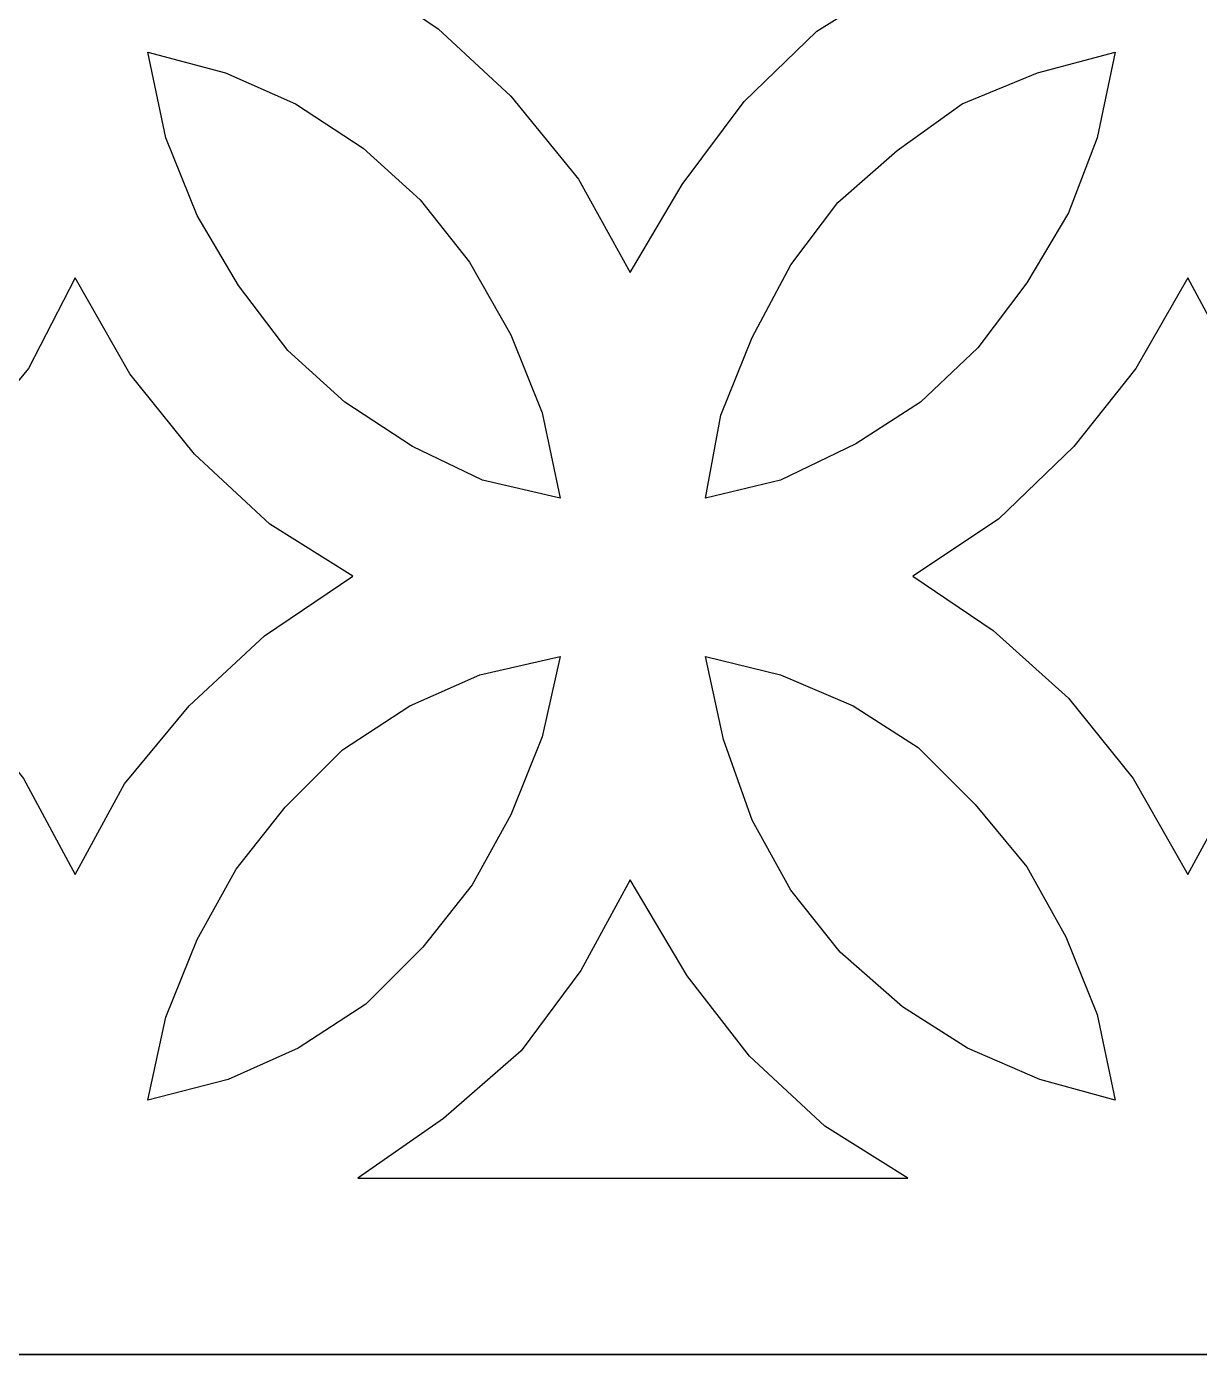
# Model space of a CAD drawing. Header units: centimetres. Extents: x -27 to -19.59, y 0.34 to 7.41.
# Drawn here: x -25.108 to -23.292, y 0.343 to 2.398 of the extents above; entities that cross this region are included whole.
import ezdxf

# ---------------------------------------------------------------- set-up
doc = ezdxf.new("R2010")
doc.units = ezdxf.units.CM
doc.header["$MEASUREMENT"] = 0
doc.layers.add('layer 1', color=7, linetype='Continuous')

msp = doc.modelspace()

# ---------------------------------------------------------------- linework, layer by layer
at = {"layer": 'layer 1', "color": 250}
for points, knots in [([(-19.58969, 0.34319), (-19.58969, 0.34319), (-26.99913, 0.34319), (-26.99913, 0.34319), (-26.99913, 0.34319), (-26.99913, 0.34319), (-26.99913, 7.40743), (-26.99913, 7.40743), (-26.99913, 7.40743), (-26.99913, 7.40743), (-19.58568, 7.40743), (-19.58568, 7.40743), (-19.58568, 7.40743), (-19.58568, 7.40743), (-19.58969, 0.34319), (-19.58969, 0.34319)], [0, 0, 0, 0, 0.2, 0.2, 0.2, 0.2, 0.4, 0.4, 0.4, 0.4, 0.6, 0.6, 0.6, 0.6, 1, 1, 1, 1]), ([(-23.74395, 2.47851), (-23.74395, 2.47851), (-23.88443, 2.39021), (-23.88443, 2.39021), (-23.88443, 2.39021), (-23.88443, 2.39021), (-23.99682, 2.28184), (-23.99682, 2.28184), (-23.99682, 2.28184), (-23.99682, 2.28184), (-24.09315, 2.15341), (-24.09315, 2.15341), (-24.09315, 2.15341), (-24.09315, 2.15341), (-24.17343, 2.01693), (-24.17343, 2.01693), (-24.17343, 2.01693), (-24.17343, 2.01693), (-24.2537, 2.16144), (-24.2537, 2.16144), (-24.2537, 2.16144), (-24.2537, 2.16144), (-24.35806, 2.28987), (-24.35806, 2.28987), (-24.35806, 2.28987), (-24.35806, 2.28987), (-24.47045, 2.39423), (-24.47045, 2.39423), (-24.47045, 2.39423), (-24.47045, 2.39423), (-24.59487, 2.47851), (-24.59487, 2.47851), (-24.59487, 2.47851), (-24.59487, 2.47851), (-24.46242, 2.56682), (-24.46242, 2.56682), (-24.46242, 2.56682), (-24.46242, 2.56682), (-24.342, 2.67519), (-24.342, 2.67519), (-24.342, 2.67519), (-24.342, 2.67519), (-24.24969, 2.80363), (-24.24969, 2.80363), (-24.24969, 2.80363), (-24.24969, 2.80363), (-24.17343, 2.9401), (-24.17343, 2.9401), (-24.17343, 2.9401), (-24.17343, 2.9401), (-24.08512, 2.7956), (-24.08512, 2.7956), (-24.08512, 2.7956), (-24.08512, 2.7956), (-23.98879, 2.66716), (-23.98879, 2.66716), (-23.98879, 2.66716), (-23.98879, 2.66716), (-23.8764, 2.56281), (-23.8764, 2.56281), (-23.8764, 2.56281), (-23.8764, 2.56281), (-23.74395, 2.47851), (-23.74395, 2.47851)], [0, 0, 0, 0, 0.0588235, 0.0588235, 0.0588235, 0.0588235, 0.1176471, 0.1176471, 0.1176471, 0.1176471, 0.1764706, 0.1764706, 0.1764706, 0.1764706, 0.2352941, 0.2352941, 0.2352941, 0.2352941, 0.2941176, 0.2941176, 0.2941176, 0.2941176, 0.3529412, 0.3529412, 0.3529412, 0.3529412, 0.4117647, 0.4117647, 0.4117647, 0.4117647, 0.4705882, 0.4705882, 0.4705882, 0.4705882, 0.5294118, 0.5294118, 0.5294118, 0.5294118, 0.5882353, 0.5882353, 0.5882353, 0.5882353, 0.6470588, 0.6470588, 0.6470588, 0.6470588, 0.7058824, 0.7058824, 0.7058824, 0.7058824, 0.7647059, 0.7647059, 0.7647059, 0.7647059, 0.8235294, 0.8235294, 0.8235294, 0.8235294, 0.8823529, 0.8823529, 0.8823529, 0.8823529, 1, 1, 1, 1]), ([(-24.91999, 2.3581), (-24.91999, 2.3581), (-24.89189, 2.22565), (-24.89189, 2.22565), (-24.89189, 2.22565), (-24.89189, 2.22565), (-24.84373, 2.10523), (-24.84373, 2.10523), (-24.84373, 2.10523), (-24.84373, 2.10523), (-24.7795, 1.99686), (-24.7795, 1.99686), (-24.7795, 1.99686), (-24.7795, 1.99686), (-24.70325, 1.89651), (-24.70325, 1.89651), (-24.70325, 1.89651), (-24.70325, 1.89651), (-24.61494, 1.81624), (-24.61494, 1.81624), (-24.61494, 1.81624), (-24.61494, 1.81624), (-24.51058, 1.74801), (-24.51058, 1.74801), (-24.51058, 1.74801), (-24.51058, 1.74801), (-24.40221, 1.69583), (-24.40221, 1.69583), (-24.40221, 1.69583), (-24.40221, 1.69583), (-24.2818, 1.66773), (-24.2818, 1.66773), (-24.2818, 1.66773), (-24.2818, 1.66773), (-24.30989, 1.80019), (-24.30989, 1.80019), (-24.30989, 1.80019), (-24.30989, 1.80019), (-24.35806, 1.9206), (-24.35806, 1.9206), (-24.35806, 1.9206), (-24.35806, 1.9206), (-24.42228, 2.03298), (-24.42228, 2.03298), (-24.42228, 2.03298), (-24.42228, 2.03298), (-24.49854, 2.12933), (-24.49854, 2.12933), (-24.49854, 2.12933), (-24.49854, 2.12933), (-24.58684, 2.20959), (-24.58684, 2.20959), (-24.58684, 2.20959), (-24.58684, 2.20959), (-24.6912, 2.27782), (-24.6912, 2.27782), (-24.6912, 2.27782), (-24.6912, 2.27782), (-24.79957, 2.32599), (-24.79957, 2.32599), (-24.79957, 2.32599), (-24.79957, 2.32599), (-24.91999, 2.3581), (-24.91999, 2.3581)], [0, 0, 0, 0, 0.0588235, 0.0588235, 0.0588235, 0.0588235, 0.1176471, 0.1176471, 0.1176471, 0.1176471, 0.1764706, 0.1764706, 0.1764706, 0.1764706, 0.2352941, 0.2352941, 0.2352941, 0.2352941, 0.2941176, 0.2941176, 0.2941176, 0.2941176, 0.3529412, 0.3529412, 0.3529412, 0.3529412, 0.4117647, 0.4117647, 0.4117647, 0.4117647, 0.4705882, 0.4705882, 0.4705882, 0.4705882, 0.5294118, 0.5294118, 0.5294118, 0.5294118, 0.5882353, 0.5882353, 0.5882353, 0.5882353, 0.6470588, 0.6470588, 0.6470588, 0.6470588, 0.7058824, 0.7058824, 0.7058824, 0.7058824, 0.7647059, 0.7647059, 0.7647059, 0.7647059, 0.8235294, 0.8235294, 0.8235294, 0.8235294, 0.8823529, 0.8823529, 0.8823529, 0.8823529, 1, 1, 1, 1]), ([(-23.42285, 2.3581), (-23.42285, 2.3581), (-23.54326, 2.32599), (-23.54326, 2.32599), (-23.54326, 2.32599), (-23.54326, 2.32599), (-23.65967, 2.27782), (-23.65967, 2.27782), (-23.65967, 2.27782), (-23.65967, 2.27782), (-23.76001, 2.20558), (-23.76001, 2.20558), (-23.76001, 2.20558), (-23.76001, 2.20558), (-23.85232, 2.1253), (-23.85232, 2.1253), (-23.85232, 2.1253), (-23.85232, 2.1253), (-23.92457, 2.02897), (-23.92457, 2.02897), (-23.92457, 2.02897), (-23.92457, 2.02897), (-23.98478, 1.91659), (-23.98478, 1.91659), (-23.98478, 1.91659), (-23.98478, 1.91659), (-24.03294, 1.79617), (-24.03294, 1.79617), (-24.03294, 1.79617), (-24.03294, 1.79617), (-24.05703, 1.66773), (-24.05703, 1.66773), (-24.05703, 1.66773), (-24.05703, 1.66773), (-23.94063, 1.69583), (-23.94063, 1.69583), (-23.94063, 1.69583), (-23.94063, 1.69583), (-23.82423, 1.75202), (-23.82423, 1.75202), (-23.82423, 1.75202), (-23.82423, 1.75202), (-23.72389, 1.81624), (-23.72389, 1.81624), (-23.72389, 1.81624), (-23.72389, 1.81624), (-23.63558, 1.90053), (-23.63558, 1.90053), (-23.63558, 1.90053), (-23.63558, 1.90053), (-23.55932, 2.00088), (-23.55932, 2.00088), (-23.55932, 2.00088), (-23.55932, 2.00088), (-23.4951, 2.10925), (-23.4951, 2.10925), (-23.4951, 2.10925), (-23.4951, 2.10925), (-23.45095, 2.22565), (-23.45095, 2.22565), (-23.45095, 2.22565), (-23.45095, 2.22565), (-23.42285, 2.3581), (-23.42285, 2.3581)], [0, 0, 0, 0, 0.0588235, 0.0588235, 0.0588235, 0.0588235, 0.1176471, 0.1176471, 0.1176471, 0.1176471, 0.1764706, 0.1764706, 0.1764706, 0.1764706, 0.2352941, 0.2352941, 0.2352941, 0.2352941, 0.2941176, 0.2941176, 0.2941176, 0.2941176, 0.3529412, 0.3529412, 0.3529412, 0.3529412, 0.4117647, 0.4117647, 0.4117647, 0.4117647, 0.4705882, 0.4705882, 0.4705882, 0.4705882, 0.5294118, 0.5294118, 0.5294118, 0.5294118, 0.5882353, 0.5882353, 0.5882353, 0.5882353, 0.6470588, 0.6470588, 0.6470588, 0.6470588, 0.7058824, 0.7058824, 0.7058824, 0.7058824, 0.7647059, 0.7647059, 0.7647059, 0.7647059, 0.8235294, 0.8235294, 0.8235294, 0.8235294, 0.8823529, 0.8823529, 0.8823529, 0.8823529, 1, 1, 1, 1]), ([(-25.03238, 2.0089), (-25.03238, 2.0089), (-24.94809, 1.86039), (-24.94809, 1.86039), (-24.94809, 1.86039), (-24.94809, 1.86039), (-24.84774, 1.73597), (-24.84774, 1.73597), (-24.84774, 1.73597), (-24.84774, 1.73597), (-24.73134, 1.62761), (-24.73134, 1.62761), (-24.73134, 1.62761), (-24.73134, 1.62761), (-24.6029, 1.54732), (-24.6029, 1.54732), (-24.6029, 1.54732), (-24.6029, 1.54732), (-24.73937, 1.455), (-24.73937, 1.455), (-24.73937, 1.455), (-24.73937, 1.455), (-24.85577, 1.34663), (-24.85577, 1.34663), (-24.85577, 1.34663), (-24.85577, 1.34663), (-24.95611, 1.22622), (-24.95611, 1.22622), (-24.95611, 1.22622), (-24.95611, 1.22622), (-25.03238, 1.08573), (-25.03238, 1.08573), (-25.03238, 1.08573), (-25.03238, 1.08573), (-25.11265, 1.23425), (-25.11265, 1.23425), (-25.11265, 1.23425), (-25.11265, 1.23425), (-25.21299, 1.35867), (-25.21299, 1.35867), (-25.21299, 1.35867), (-25.21299, 1.35867), (-25.3294, 1.46303), (-25.3294, 1.46303), (-25.3294, 1.46303), (-25.3294, 1.46303), (-25.45783, 1.54732), (-25.45783, 1.54732), (-25.45783, 1.54732), (-25.45783, 1.54732), (-25.32136, 1.63564), (-25.32136, 1.63564), (-25.32136, 1.63564), (-25.32136, 1.63564), (-25.20497, 1.74801), (-25.20497, 1.74801), (-25.20497, 1.74801), (-25.20497, 1.74801), (-25.10462, 1.86842), (-25.10462, 1.86842), (-25.10462, 1.86842), (-25.10462, 1.86842), (-25.03238, 2.0089), (-25.03238, 2.0089)], [0, 0, 0, 0, 0.0588235, 0.0588235, 0.0588235, 0.0588235, 0.1176471, 0.1176471, 0.1176471, 0.1176471, 0.1764706, 0.1764706, 0.1764706, 0.1764706, 0.2352941, 0.2352941, 0.2352941, 0.2352941, 0.2941176, 0.2941176, 0.2941176, 0.2941176, 0.3529412, 0.3529412, 0.3529412, 0.3529412, 0.4117647, 0.4117647, 0.4117647, 0.4117647, 0.4705882, 0.4705882, 0.4705882, 0.4705882, 0.5294118, 0.5294118, 0.5294118, 0.5294118, 0.5882353, 0.5882353, 0.5882353, 0.5882353, 0.6470588, 0.6470588, 0.6470588, 0.6470588, 0.7058824, 0.7058824, 0.7058824, 0.7058824, 0.7647059, 0.7647059, 0.7647059, 0.7647059, 0.8235294, 0.8235294, 0.8235294, 0.8235294, 0.8823529, 0.8823529, 0.8823529, 0.8823529, 1, 1, 1, 1]), ([(-23.31046, 2.0089), (-23.31046, 2.0089), (-23.23019, 1.86039), (-23.23019, 1.86039), (-23.23019, 1.86039), (-23.23019, 1.86039), (-23.12984, 1.73597), (-23.12984, 1.73597), (-23.12984, 1.73597), (-23.12984, 1.73597), (-23.01345, 1.62761), (-23.01345, 1.62761), (-23.01345, 1.62761), (-23.01345, 1.62761), (-22.88902, 1.54732), (-22.88902, 1.54732), (-22.88902, 1.54732), (-22.88902, 1.54732), (-23.02147, 1.455), (-23.02147, 1.455), (-23.02147, 1.455), (-23.02147, 1.455), (-23.13787, 1.34663), (-23.13787, 1.34663), (-23.13787, 1.34663), (-23.13787, 1.34663), (-23.2342, 1.22622), (-23.2342, 1.22622), (-23.2342, 1.22622), (-23.2342, 1.22622), (-23.31046, 1.08573), (-23.31046, 1.08573), (-23.31046, 1.08573), (-23.31046, 1.08573), (-23.39475, 1.23425), (-23.39475, 1.23425), (-23.39475, 1.23425), (-23.39475, 1.23425), (-23.4951, 1.35867), (-23.4951, 1.35867), (-23.4951, 1.35867), (-23.4951, 1.35867), (-23.6115, 1.46303), (-23.6115, 1.46303), (-23.6115, 1.46303), (-23.6115, 1.46303), (-23.73593, 1.54732), (-23.73593, 1.54732), (-23.73593, 1.54732), (-23.73593, 1.54732), (-23.60347, 1.63564), (-23.60347, 1.63564), (-23.60347, 1.63564), (-23.60347, 1.63564), (-23.48707, 1.74801), (-23.48707, 1.74801), (-23.48707, 1.74801), (-23.48707, 1.74801), (-23.39074, 1.86842), (-23.39074, 1.86842), (-23.39074, 1.86842), (-23.39074, 1.86842), (-23.31046, 2.0089), (-23.31046, 2.0089)], [0, 0, 0, 0, 0.0588235, 0.0588235, 0.0588235, 0.0588235, 0.1176471, 0.1176471, 0.1176471, 0.1176471, 0.1764706, 0.1764706, 0.1764706, 0.1764706, 0.2352941, 0.2352941, 0.2352941, 0.2352941, 0.2941176, 0.2941176, 0.2941176, 0.2941176, 0.3529412, 0.3529412, 0.3529412, 0.3529412, 0.4117647, 0.4117647, 0.4117647, 0.4117647, 0.4705882, 0.4705882, 0.4705882, 0.4705882, 0.5294118, 0.5294118, 0.5294118, 0.5294118, 0.5882353, 0.5882353, 0.5882353, 0.5882353, 0.6470588, 0.6470588, 0.6470588, 0.6470588, 0.7058824, 0.7058824, 0.7058824, 0.7058824, 0.7647059, 0.7647059, 0.7647059, 0.7647059, 0.8235294, 0.8235294, 0.8235294, 0.8235294, 0.8823529, 0.8823529, 0.8823529, 0.8823529, 1, 1, 1, 1]), ([(-24.2818, 1.42289), (-24.2818, 1.42289), (-24.40623, 1.39479), (-24.40623, 1.39479), (-24.40623, 1.39479), (-24.40623, 1.39479), (-24.5146, 1.34663), (-24.5146, 1.34663), (-24.5146, 1.34663), (-24.5146, 1.34663), (-24.61895, 1.2784), (-24.61895, 1.2784), (-24.61895, 1.2784), (-24.61895, 1.2784), (-24.70726, 1.1901), (-24.70726, 1.1901), (-24.70726, 1.1901), (-24.70726, 1.1901), (-24.78352, 1.09376), (-24.78352, 1.09376), (-24.78352, 1.09376), (-24.78352, 1.09376), (-24.84373, 0.98539), (-24.84373, 0.98539), (-24.84373, 0.98539), (-24.84373, 0.98539), (-24.89189, 0.86499), (-24.89189, 0.86499), (-24.89189, 0.86499), (-24.89189, 0.86499), (-24.91999, 0.73654), (-24.91999, 0.73654), (-24.91999, 0.73654), (-24.91999, 0.73654), (-24.79556, 0.76865), (-24.79556, 0.76865), (-24.79556, 0.76865), (-24.79556, 0.76865), (-24.68719, 0.81681), (-24.68719, 0.81681), (-24.68719, 0.81681), (-24.68719, 0.81681), (-24.58284, 0.88504), (-24.58284, 0.88504), (-24.58284, 0.88504), (-24.58284, 0.88504), (-24.49453, 0.97335), (-24.49453, 0.97335), (-24.49453, 0.97335), (-24.49453, 0.97335), (-24.41827, 1.06968), (-24.41827, 1.06968), (-24.41827, 1.06968), (-24.41827, 1.06968), (-24.35806, 1.17805), (-24.35806, 1.17805), (-24.35806, 1.17805), (-24.35806, 1.17805), (-24.30989, 1.29846), (-24.30989, 1.29846), (-24.30989, 1.29846), (-24.30989, 1.29846), (-24.2818, 1.42289), (-24.2818, 1.42289)], [0, 0, 0, 0, 0.0588235, 0.0588235, 0.0588235, 0.0588235, 0.1176471, 0.1176471, 0.1176471, 0.1176471, 0.1764706, 0.1764706, 0.1764706, 0.1764706, 0.2352941, 0.2352941, 0.2352941, 0.2352941, 0.2941176, 0.2941176, 0.2941176, 0.2941176, 0.3529412, 0.3529412, 0.3529412, 0.3529412, 0.4117647, 0.4117647, 0.4117647, 0.4117647, 0.4705882, 0.4705882, 0.4705882, 0.4705882, 0.5294118, 0.5294118, 0.5294118, 0.5294118, 0.5882353, 0.5882353, 0.5882353, 0.5882353, 0.6470588, 0.6470588, 0.6470588, 0.6470588, 0.7058824, 0.7058824, 0.7058824, 0.7058824, 0.7647059, 0.7647059, 0.7647059, 0.7647059, 0.8235294, 0.8235294, 0.8235294, 0.8235294, 0.8823529, 0.8823529, 0.8823529, 0.8823529, 1, 1, 1, 1]), ([(-24.05703, 1.42289), (-24.05703, 1.42289), (-24.02893, 1.29445), (-24.02893, 1.29445), (-24.02893, 1.29445), (-24.02893, 1.29445), (-23.98478, 1.17002), (-23.98478, 1.17002), (-23.98478, 1.17002), (-23.98478, 1.17002), (-23.92457, 1.06165), (-23.92457, 1.06165), (-23.92457, 1.06165), (-23.92457, 1.06165), (-23.84831, 0.96532), (-23.84831, 0.96532), (-23.84831, 0.96532), (-23.84831, 0.96532), (-23.75198, 0.88105), (-23.75198, 0.88105), (-23.75198, 0.88105), (-23.75198, 0.88105), (-23.65163, 0.81681), (-23.65163, 0.81681), (-23.65163, 0.81681), (-23.65163, 0.81681), (-23.53925, 0.76865), (-23.53925, 0.76865), (-23.53925, 0.76865), (-23.53925, 0.76865), (-23.42285, 0.73654), (-23.42285, 0.73654), (-23.42285, 0.73654), (-23.42285, 0.73654), (-23.45095, 0.86899), (-23.45095, 0.86899), (-23.45095, 0.86899), (-23.45095, 0.86899), (-23.49911, 0.98941), (-23.49911, 0.98941), (-23.49911, 0.98941), (-23.49911, 0.98941), (-23.55932, 1.09778), (-23.55932, 1.09778), (-23.55932, 1.09778), (-23.55932, 1.09778), (-23.63959, 1.1941), (-23.63959, 1.1941), (-23.63959, 1.1941), (-23.63959, 1.1941), (-23.7279, 1.28241), (-23.7279, 1.28241), (-23.7279, 1.28241), (-23.7279, 1.28241), (-23.82824, 1.34663), (-23.82824, 1.34663), (-23.82824, 1.34663), (-23.82824, 1.34663), (-23.94063, 1.39479), (-23.94063, 1.39479), (-23.94063, 1.39479), (-23.94063, 1.39479), (-24.05703, 1.42289), (-24.05703, 1.42289)], [0, 0, 0, 0, 0.0588235, 0.0588235, 0.0588235, 0.0588235, 0.1176471, 0.1176471, 0.1176471, 0.1176471, 0.1764706, 0.1764706, 0.1764706, 0.1764706, 0.2352941, 0.2352941, 0.2352941, 0.2352941, 0.2941176, 0.2941176, 0.2941176, 0.2941176, 0.3529412, 0.3529412, 0.3529412, 0.3529412, 0.4117647, 0.4117647, 0.4117647, 0.4117647, 0.4705882, 0.4705882, 0.4705882, 0.4705882, 0.5294118, 0.5294118, 0.5294118, 0.5294118, 0.5882353, 0.5882353, 0.5882353, 0.5882353, 0.6470588, 0.6470588, 0.6470588, 0.6470588, 0.7058824, 0.7058824, 0.7058824, 0.7058824, 0.7647059, 0.7647059, 0.7647059, 0.7647059, 0.8235294, 0.8235294, 0.8235294, 0.8235294, 0.8823529, 0.8823529, 0.8823529, 0.8823529, 1, 1, 1, 1]), ([(-24.59487, 0.61612), (-24.59487, 0.61612), (-24.46242, 0.70844), (-24.46242, 0.70844), (-24.46242, 0.70844), (-24.46242, 0.70844), (-24.342, 0.8128), (-24.342, 0.8128), (-24.342, 0.8128), (-24.342, 0.8128), (-24.24969, 0.93722), (-24.24969, 0.93722), (-24.24969, 0.93722), (-24.24969, 0.93722), (-24.17343, 1.07771), (-24.17343, 1.07771), (-24.17343, 1.07771), (-24.17343, 1.07771), (-24.08512, 0.92919), (-24.08512, 0.92919), (-24.08512, 0.92919), (-24.08512, 0.92919), (-23.98879, 0.80477), (-23.98879, 0.80477), (-23.98879, 0.80477), (-23.98879, 0.80477), (-23.87239, 0.6964), (-23.87239, 0.6964), (-23.87239, 0.6964), (-23.87239, 0.6964), (-23.74395, 0.61612), (-23.74395, 0.61612), (-23.74395, 0.61612), (-23.74395, 0.61612), (-24.59487, 0.61612), (-24.59487, 0.61612)], [0, 0, 0, 0, 0.1, 0.1, 0.1, 0.1, 0.2, 0.2, 0.2, 0.2, 0.3, 0.3, 0.3, 0.3, 0.4, 0.4, 0.4, 0.4, 0.5, 0.5, 0.5, 0.5, 0.6, 0.6, 0.6, 0.6, 0.7, 0.7, 0.7, 0.7, 0.8, 0.8, 0.8, 0.8, 1, 1, 1, 1])]:
    msp.add_open_spline(points, degree=3, knots=knots, dxfattribs=at)
at = {"layer": 'layer 1', "color": 250, "lineweight": 30}
for points, knots in [([(-19.58969, 0.34319), (-19.58969, 0.34319), (-26.99913, 0.34319), (-26.99913, 0.34319), (-26.99913, 0.34319), (-26.99913, 0.34319), (-26.99913, 7.40743), (-26.99913, 7.40743), (-26.99913, 7.40743), (-26.99913, 7.40743), (-19.58568, 7.40743), (-19.58568, 7.40743)], [0, 0, 0, 0, 0.25, 0.25, 0.25, 0.25, 0.5, 0.5, 0.5, 0.5, 1, 1, 1, 1]), ([(-23.74395, 2.47851), (-23.74395, 2.47851), (-23.88443, 2.39021), (-23.88443, 2.39021), (-23.88443, 2.39021), (-23.88443, 2.39021), (-23.99682, 2.28184), (-23.99682, 2.28184), (-23.99682, 2.28184), (-23.99682, 2.28184), (-24.09315, 2.15341), (-24.09315, 2.15341), (-24.09315, 2.15341), (-24.09315, 2.15341), (-24.17343, 2.01693), (-24.17343, 2.01693), (-24.17343, 2.01693), (-24.17343, 2.01693), (-24.2537, 2.16144), (-24.2537, 2.16144), (-24.2537, 2.16144), (-24.2537, 2.16144), (-24.35806, 2.28987), (-24.35806, 2.28987), (-24.35806, 2.28987), (-24.35806, 2.28987), (-24.47045, 2.39423), (-24.47045, 2.39423), (-24.47045, 2.39423), (-24.47045, 2.39423), (-24.59487, 2.47851), (-24.59487, 2.47851), (-24.59487, 2.47851), (-24.59487, 2.47851), (-24.46242, 2.56682), (-24.46242, 2.56682), (-24.46242, 2.56682), (-24.46242, 2.56682), (-24.342, 2.67519), (-24.342, 2.67519), (-24.342, 2.67519), (-24.342, 2.67519), (-24.24969, 2.80363), (-24.24969, 2.80363), (-24.24969, 2.80363), (-24.24969, 2.80363), (-24.17343, 2.9401), (-24.17343, 2.9401), (-24.17343, 2.9401), (-24.17343, 2.9401), (-24.08512, 2.7956), (-24.08512, 2.7956), (-24.08512, 2.7956), (-24.08512, 2.7956), (-23.98879, 2.66716), (-23.98879, 2.66716), (-23.98879, 2.66716), (-23.98879, 2.66716), (-23.8764, 2.56281), (-23.8764, 2.56281), (-23.8764, 2.56281), (-23.8764, 2.56281), (-23.74395, 2.47851), (-23.74395, 2.47851)], [0, 0, 0, 0, 0.0588235, 0.0588235, 0.0588235, 0.0588235, 0.1176471, 0.1176471, 0.1176471, 0.1176471, 0.1764706, 0.1764706, 0.1764706, 0.1764706, 0.2352941, 0.2352941, 0.2352941, 0.2352941, 0.2941176, 0.2941176, 0.2941176, 0.2941176, 0.3529412, 0.3529412, 0.3529412, 0.3529412, 0.4117647, 0.4117647, 0.4117647, 0.4117647, 0.4705882, 0.4705882, 0.4705882, 0.4705882, 0.5294118, 0.5294118, 0.5294118, 0.5294118, 0.5882353, 0.5882353, 0.5882353, 0.5882353, 0.6470588, 0.6470588, 0.6470588, 0.6470588, 0.7058824, 0.7058824, 0.7058824, 0.7058824, 0.7647059, 0.7647059, 0.7647059, 0.7647059, 0.8235294, 0.8235294, 0.8235294, 0.8235294, 0.8823529, 0.8823529, 0.8823529, 0.8823529, 1, 1, 1, 1]), ([(-24.91999, 2.3581), (-24.91999, 2.3581), (-24.89189, 2.22565), (-24.89189, 2.22565), (-24.89189, 2.22565), (-24.89189, 2.22565), (-24.84373, 2.10523), (-24.84373, 2.10523), (-24.84373, 2.10523), (-24.84373, 2.10523), (-24.7795, 1.99686), (-24.7795, 1.99686), (-24.7795, 1.99686), (-24.7795, 1.99686), (-24.70325, 1.89651), (-24.70325, 1.89651), (-24.70325, 1.89651), (-24.70325, 1.89651), (-24.61494, 1.81624), (-24.61494, 1.81624), (-24.61494, 1.81624), (-24.61494, 1.81624), (-24.51058, 1.74801), (-24.51058, 1.74801), (-24.51058, 1.74801), (-24.51058, 1.74801), (-24.40221, 1.69583), (-24.40221, 1.69583), (-24.40221, 1.69583), (-24.40221, 1.69583), (-24.2818, 1.66773), (-24.2818, 1.66773), (-24.2818, 1.66773), (-24.2818, 1.66773), (-24.30989, 1.80019), (-24.30989, 1.80019), (-24.30989, 1.80019), (-24.30989, 1.80019), (-24.35806, 1.9206), (-24.35806, 1.9206), (-24.35806, 1.9206), (-24.35806, 1.9206), (-24.42228, 2.03298), (-24.42228, 2.03298), (-24.42228, 2.03298), (-24.42228, 2.03298), (-24.49854, 2.12933), (-24.49854, 2.12933), (-24.49854, 2.12933), (-24.49854, 2.12933), (-24.58684, 2.20959), (-24.58684, 2.20959), (-24.58684, 2.20959), (-24.58684, 2.20959), (-24.6912, 2.27782), (-24.6912, 2.27782), (-24.6912, 2.27782), (-24.6912, 2.27782), (-24.79957, 2.32599), (-24.79957, 2.32599), (-24.79957, 2.32599), (-24.79957, 2.32599), (-24.91999, 2.3581), (-24.91999, 2.3581)], [0, 0, 0, 0, 0.0588235, 0.0588235, 0.0588235, 0.0588235, 0.1176471, 0.1176471, 0.1176471, 0.1176471, 0.1764706, 0.1764706, 0.1764706, 0.1764706, 0.2352941, 0.2352941, 0.2352941, 0.2352941, 0.2941176, 0.2941176, 0.2941176, 0.2941176, 0.3529412, 0.3529412, 0.3529412, 0.3529412, 0.4117647, 0.4117647, 0.4117647, 0.4117647, 0.4705882, 0.4705882, 0.4705882, 0.4705882, 0.5294118, 0.5294118, 0.5294118, 0.5294118, 0.5882353, 0.5882353, 0.5882353, 0.5882353, 0.6470588, 0.6470588, 0.6470588, 0.6470588, 0.7058824, 0.7058824, 0.7058824, 0.7058824, 0.7647059, 0.7647059, 0.7647059, 0.7647059, 0.8235294, 0.8235294, 0.8235294, 0.8235294, 0.8823529, 0.8823529, 0.8823529, 0.8823529, 1, 1, 1, 1]), ([(-23.42285, 2.3581), (-23.42285, 2.3581), (-23.54326, 2.32599), (-23.54326, 2.32599), (-23.54326, 2.32599), (-23.54326, 2.32599), (-23.65967, 2.27782), (-23.65967, 2.27782), (-23.65967, 2.27782), (-23.65967, 2.27782), (-23.76001, 2.20558), (-23.76001, 2.20558), (-23.76001, 2.20558), (-23.76001, 2.20558), (-23.85232, 2.1253), (-23.85232, 2.1253), (-23.85232, 2.1253), (-23.85232, 2.1253), (-23.92457, 2.02897), (-23.92457, 2.02897), (-23.92457, 2.02897), (-23.92457, 2.02897), (-23.98478, 1.91659), (-23.98478, 1.91659), (-23.98478, 1.91659), (-23.98478, 1.91659), (-24.03294, 1.79617), (-24.03294, 1.79617), (-24.03294, 1.79617), (-24.03294, 1.79617), (-24.05703, 1.66773), (-24.05703, 1.66773), (-24.05703, 1.66773), (-24.05703, 1.66773), (-23.94063, 1.69583), (-23.94063, 1.69583), (-23.94063, 1.69583), (-23.94063, 1.69583), (-23.82423, 1.75202), (-23.82423, 1.75202), (-23.82423, 1.75202), (-23.82423, 1.75202), (-23.72389, 1.81624), (-23.72389, 1.81624), (-23.72389, 1.81624), (-23.72389, 1.81624), (-23.63558, 1.90053), (-23.63558, 1.90053), (-23.63558, 1.90053), (-23.63558, 1.90053), (-23.55932, 2.00088), (-23.55932, 2.00088), (-23.55932, 2.00088), (-23.55932, 2.00088), (-23.4951, 2.10925), (-23.4951, 2.10925), (-23.4951, 2.10925), (-23.4951, 2.10925), (-23.45095, 2.22565), (-23.45095, 2.22565), (-23.45095, 2.22565), (-23.45095, 2.22565), (-23.42285, 2.3581), (-23.42285, 2.3581)], [0, 0, 0, 0, 0.0588235, 0.0588235, 0.0588235, 0.0588235, 0.1176471, 0.1176471, 0.1176471, 0.1176471, 0.1764706, 0.1764706, 0.1764706, 0.1764706, 0.2352941, 0.2352941, 0.2352941, 0.2352941, 0.2941176, 0.2941176, 0.2941176, 0.2941176, 0.3529412, 0.3529412, 0.3529412, 0.3529412, 0.4117647, 0.4117647, 0.4117647, 0.4117647, 0.4705882, 0.4705882, 0.4705882, 0.4705882, 0.5294118, 0.5294118, 0.5294118, 0.5294118, 0.5882353, 0.5882353, 0.5882353, 0.5882353, 0.6470588, 0.6470588, 0.6470588, 0.6470588, 0.7058824, 0.7058824, 0.7058824, 0.7058824, 0.7647059, 0.7647059, 0.7647059, 0.7647059, 0.8235294, 0.8235294, 0.8235294, 0.8235294, 0.8823529, 0.8823529, 0.8823529, 0.8823529, 1, 1, 1, 1]), ([(-25.03238, 2.0089), (-25.03238, 2.0089), (-24.94809, 1.86039), (-24.94809, 1.86039), (-24.94809, 1.86039), (-24.94809, 1.86039), (-24.84774, 1.73597), (-24.84774, 1.73597), (-24.84774, 1.73597), (-24.84774, 1.73597), (-24.73134, 1.62761), (-24.73134, 1.62761), (-24.73134, 1.62761), (-24.73134, 1.62761), (-24.6029, 1.54732), (-24.6029, 1.54732), (-24.6029, 1.54732), (-24.6029, 1.54732), (-24.73937, 1.455), (-24.73937, 1.455), (-24.73937, 1.455), (-24.73937, 1.455), (-24.85577, 1.34663), (-24.85577, 1.34663), (-24.85577, 1.34663), (-24.85577, 1.34663), (-24.95611, 1.22622), (-24.95611, 1.22622), (-24.95611, 1.22622), (-24.95611, 1.22622), (-25.03238, 1.08573), (-25.03238, 1.08573), (-25.03238, 1.08573), (-25.03238, 1.08573), (-25.11265, 1.23425), (-25.11265, 1.23425), (-25.11265, 1.23425), (-25.11265, 1.23425), (-25.21299, 1.35867), (-25.21299, 1.35867), (-25.21299, 1.35867), (-25.21299, 1.35867), (-25.3294, 1.46303), (-25.3294, 1.46303), (-25.3294, 1.46303), (-25.3294, 1.46303), (-25.45783, 1.54732), (-25.45783, 1.54732), (-25.45783, 1.54732), (-25.45783, 1.54732), (-25.32136, 1.63564), (-25.32136, 1.63564), (-25.32136, 1.63564), (-25.32136, 1.63564), (-25.20497, 1.74801), (-25.20497, 1.74801), (-25.20497, 1.74801), (-25.20497, 1.74801), (-25.10462, 1.86842), (-25.10462, 1.86842), (-25.10462, 1.86842), (-25.10462, 1.86842), (-25.03238, 2.0089), (-25.03238, 2.0089)], [0, 0, 0, 0, 0.0588235, 0.0588235, 0.0588235, 0.0588235, 0.1176471, 0.1176471, 0.1176471, 0.1176471, 0.1764706, 0.1764706, 0.1764706, 0.1764706, 0.2352941, 0.2352941, 0.2352941, 0.2352941, 0.2941176, 0.2941176, 0.2941176, 0.2941176, 0.3529412, 0.3529412, 0.3529412, 0.3529412, 0.4117647, 0.4117647, 0.4117647, 0.4117647, 0.4705882, 0.4705882, 0.4705882, 0.4705882, 0.5294118, 0.5294118, 0.5294118, 0.5294118, 0.5882353, 0.5882353, 0.5882353, 0.5882353, 0.6470588, 0.6470588, 0.6470588, 0.6470588, 0.7058824, 0.7058824, 0.7058824, 0.7058824, 0.7647059, 0.7647059, 0.7647059, 0.7647059, 0.8235294, 0.8235294, 0.8235294, 0.8235294, 0.8823529, 0.8823529, 0.8823529, 0.8823529, 1, 1, 1, 1]), ([(-23.31046, 2.0089), (-23.31046, 2.0089), (-23.23019, 1.86039), (-23.23019, 1.86039), (-23.23019, 1.86039), (-23.23019, 1.86039), (-23.12984, 1.73597), (-23.12984, 1.73597), (-23.12984, 1.73597), (-23.12984, 1.73597), (-23.01345, 1.62761), (-23.01345, 1.62761), (-23.01345, 1.62761), (-23.01345, 1.62761), (-22.88902, 1.54732), (-22.88902, 1.54732), (-22.88902, 1.54732), (-22.88902, 1.54732), (-23.02147, 1.455), (-23.02147, 1.455), (-23.02147, 1.455), (-23.02147, 1.455), (-23.13787, 1.34663), (-23.13787, 1.34663), (-23.13787, 1.34663), (-23.13787, 1.34663), (-23.2342, 1.22622), (-23.2342, 1.22622), (-23.2342, 1.22622), (-23.2342, 1.22622), (-23.31046, 1.08573), (-23.31046, 1.08573), (-23.31046, 1.08573), (-23.31046, 1.08573), (-23.39475, 1.23425), (-23.39475, 1.23425), (-23.39475, 1.23425), (-23.39475, 1.23425), (-23.4951, 1.35867), (-23.4951, 1.35867), (-23.4951, 1.35867), (-23.4951, 1.35867), (-23.6115, 1.46303), (-23.6115, 1.46303), (-23.6115, 1.46303), (-23.6115, 1.46303), (-23.73593, 1.54732), (-23.73593, 1.54732), (-23.73593, 1.54732), (-23.73593, 1.54732), (-23.60347, 1.63564), (-23.60347, 1.63564), (-23.60347, 1.63564), (-23.60347, 1.63564), (-23.48707, 1.74801), (-23.48707, 1.74801), (-23.48707, 1.74801), (-23.48707, 1.74801), (-23.39074, 1.86842), (-23.39074, 1.86842), (-23.39074, 1.86842), (-23.39074, 1.86842), (-23.31046, 2.0089), (-23.31046, 2.0089)], [0, 0, 0, 0, 0.0588235, 0.0588235, 0.0588235, 0.0588235, 0.1176471, 0.1176471, 0.1176471, 0.1176471, 0.1764706, 0.1764706, 0.1764706, 0.1764706, 0.2352941, 0.2352941, 0.2352941, 0.2352941, 0.2941176, 0.2941176, 0.2941176, 0.2941176, 0.3529412, 0.3529412, 0.3529412, 0.3529412, 0.4117647, 0.4117647, 0.4117647, 0.4117647, 0.4705882, 0.4705882, 0.4705882, 0.4705882, 0.5294118, 0.5294118, 0.5294118, 0.5294118, 0.5882353, 0.5882353, 0.5882353, 0.5882353, 0.6470588, 0.6470588, 0.6470588, 0.6470588, 0.7058824, 0.7058824, 0.7058824, 0.7058824, 0.7647059, 0.7647059, 0.7647059, 0.7647059, 0.8235294, 0.8235294, 0.8235294, 0.8235294, 0.8823529, 0.8823529, 0.8823529, 0.8823529, 1, 1, 1, 1]), ([(-24.2818, 1.42289), (-24.2818, 1.42289), (-24.40623, 1.39479), (-24.40623, 1.39479), (-24.40623, 1.39479), (-24.40623, 1.39479), (-24.5146, 1.34663), (-24.5146, 1.34663), (-24.5146, 1.34663), (-24.5146, 1.34663), (-24.61895, 1.2784), (-24.61895, 1.2784), (-24.61895, 1.2784), (-24.61895, 1.2784), (-24.70726, 1.1901), (-24.70726, 1.1901), (-24.70726, 1.1901), (-24.70726, 1.1901), (-24.78352, 1.09376), (-24.78352, 1.09376), (-24.78352, 1.09376), (-24.78352, 1.09376), (-24.84373, 0.98539), (-24.84373, 0.98539), (-24.84373, 0.98539), (-24.84373, 0.98539), (-24.89189, 0.86499), (-24.89189, 0.86499), (-24.89189, 0.86499), (-24.89189, 0.86499), (-24.91999, 0.73654), (-24.91999, 0.73654), (-24.91999, 0.73654), (-24.91999, 0.73654), (-24.79556, 0.76865), (-24.79556, 0.76865), (-24.79556, 0.76865), (-24.79556, 0.76865), (-24.68719, 0.81681), (-24.68719, 0.81681), (-24.68719, 0.81681), (-24.68719, 0.81681), (-24.58284, 0.88504), (-24.58284, 0.88504), (-24.58284, 0.88504), (-24.58284, 0.88504), (-24.49453, 0.97335), (-24.49453, 0.97335), (-24.49453, 0.97335), (-24.49453, 0.97335), (-24.41827, 1.06968), (-24.41827, 1.06968), (-24.41827, 1.06968), (-24.41827, 1.06968), (-24.35806, 1.17805), (-24.35806, 1.17805), (-24.35806, 1.17805), (-24.35806, 1.17805), (-24.30989, 1.29846), (-24.30989, 1.29846), (-24.30989, 1.29846), (-24.30989, 1.29846), (-24.2818, 1.42289), (-24.2818, 1.42289)], [0, 0, 0, 0, 0.0588235, 0.0588235, 0.0588235, 0.0588235, 0.1176471, 0.1176471, 0.1176471, 0.1176471, 0.1764706, 0.1764706, 0.1764706, 0.1764706, 0.2352941, 0.2352941, 0.2352941, 0.2352941, 0.2941176, 0.2941176, 0.2941176, 0.2941176, 0.3529412, 0.3529412, 0.3529412, 0.3529412, 0.4117647, 0.4117647, 0.4117647, 0.4117647, 0.4705882, 0.4705882, 0.4705882, 0.4705882, 0.5294118, 0.5294118, 0.5294118, 0.5294118, 0.5882353, 0.5882353, 0.5882353, 0.5882353, 0.6470588, 0.6470588, 0.6470588, 0.6470588, 0.7058824, 0.7058824, 0.7058824, 0.7058824, 0.7647059, 0.7647059, 0.7647059, 0.7647059, 0.8235294, 0.8235294, 0.8235294, 0.8235294, 0.8823529, 0.8823529, 0.8823529, 0.8823529, 1, 1, 1, 1]), ([(-24.05703, 1.42289), (-24.05703, 1.42289), (-24.02893, 1.29445), (-24.02893, 1.29445), (-24.02893, 1.29445), (-24.02893, 1.29445), (-23.98478, 1.17002), (-23.98478, 1.17002), (-23.98478, 1.17002), (-23.98478, 1.17002), (-23.92457, 1.06165), (-23.92457, 1.06165), (-23.92457, 1.06165), (-23.92457, 1.06165), (-23.84831, 0.96532), (-23.84831, 0.96532), (-23.84831, 0.96532), (-23.84831, 0.96532), (-23.75198, 0.88105), (-23.75198, 0.88105), (-23.75198, 0.88105), (-23.75198, 0.88105), (-23.65163, 0.81681), (-23.65163, 0.81681), (-23.65163, 0.81681), (-23.65163, 0.81681), (-23.53925, 0.76865), (-23.53925, 0.76865), (-23.53925, 0.76865), (-23.53925, 0.76865), (-23.42285, 0.73654), (-23.42285, 0.73654), (-23.42285, 0.73654), (-23.42285, 0.73654), (-23.45095, 0.86899), (-23.45095, 0.86899), (-23.45095, 0.86899), (-23.45095, 0.86899), (-23.49911, 0.98941), (-23.49911, 0.98941), (-23.49911, 0.98941), (-23.49911, 0.98941), (-23.55932, 1.09778), (-23.55932, 1.09778), (-23.55932, 1.09778), (-23.55932, 1.09778), (-23.63959, 1.1941), (-23.63959, 1.1941), (-23.63959, 1.1941), (-23.63959, 1.1941), (-23.7279, 1.28241), (-23.7279, 1.28241), (-23.7279, 1.28241), (-23.7279, 1.28241), (-23.82824, 1.34663), (-23.82824, 1.34663), (-23.82824, 1.34663), (-23.82824, 1.34663), (-23.94063, 1.39479), (-23.94063, 1.39479), (-23.94063, 1.39479), (-23.94063, 1.39479), (-24.05703, 1.42289), (-24.05703, 1.42289)], [0, 0, 0, 0, 0.0588235, 0.0588235, 0.0588235, 0.0588235, 0.1176471, 0.1176471, 0.1176471, 0.1176471, 0.1764706, 0.1764706, 0.1764706, 0.1764706, 0.2352941, 0.2352941, 0.2352941, 0.2352941, 0.2941176, 0.2941176, 0.2941176, 0.2941176, 0.3529412, 0.3529412, 0.3529412, 0.3529412, 0.4117647, 0.4117647, 0.4117647, 0.4117647, 0.4705882, 0.4705882, 0.4705882, 0.4705882, 0.5294118, 0.5294118, 0.5294118, 0.5294118, 0.5882353, 0.5882353, 0.5882353, 0.5882353, 0.6470588, 0.6470588, 0.6470588, 0.6470588, 0.7058824, 0.7058824, 0.7058824, 0.7058824, 0.7647059, 0.7647059, 0.7647059, 0.7647059, 0.8235294, 0.8235294, 0.8235294, 0.8235294, 0.8823529, 0.8823529, 0.8823529, 0.8823529, 1, 1, 1, 1]), ([(-24.59487, 0.61612), (-24.59487, 0.61612), (-24.46242, 0.70844), (-24.46242, 0.70844), (-24.46242, 0.70844), (-24.46242, 0.70844), (-24.342, 0.8128), (-24.342, 0.8128), (-24.342, 0.8128), (-24.342, 0.8128), (-24.24969, 0.93722), (-24.24969, 0.93722), (-24.24969, 0.93722), (-24.24969, 0.93722), (-24.17343, 1.07771), (-24.17343, 1.07771), (-24.17343, 1.07771), (-24.17343, 1.07771), (-24.08512, 0.92919), (-24.08512, 0.92919), (-24.08512, 0.92919), (-24.08512, 0.92919), (-23.98879, 0.80477), (-23.98879, 0.80477), (-23.98879, 0.80477), (-23.98879, 0.80477), (-23.87239, 0.6964), (-23.87239, 0.6964), (-23.87239, 0.6964), (-23.87239, 0.6964), (-23.74395, 0.61612), (-23.74395, 0.61612), (-23.74395, 0.61612), (-23.74395, 0.61612), (-24.59487, 0.61612), (-24.59487, 0.61612)], [0, 0, 0, 0, 0.1, 0.1, 0.1, 0.1, 0.2, 0.2, 0.2, 0.2, 0.3, 0.3, 0.3, 0.3, 0.4, 0.4, 0.4, 0.4, 0.5, 0.5, 0.5, 0.5, 0.6, 0.6, 0.6, 0.6, 0.7, 0.7, 0.7, 0.7, 0.8, 0.8, 0.8, 0.8, 1, 1, 1, 1])]:
    msp.add_open_spline(points, degree=3, knots=knots, dxfattribs=at)

doc.saveas('drawing.dxf')
